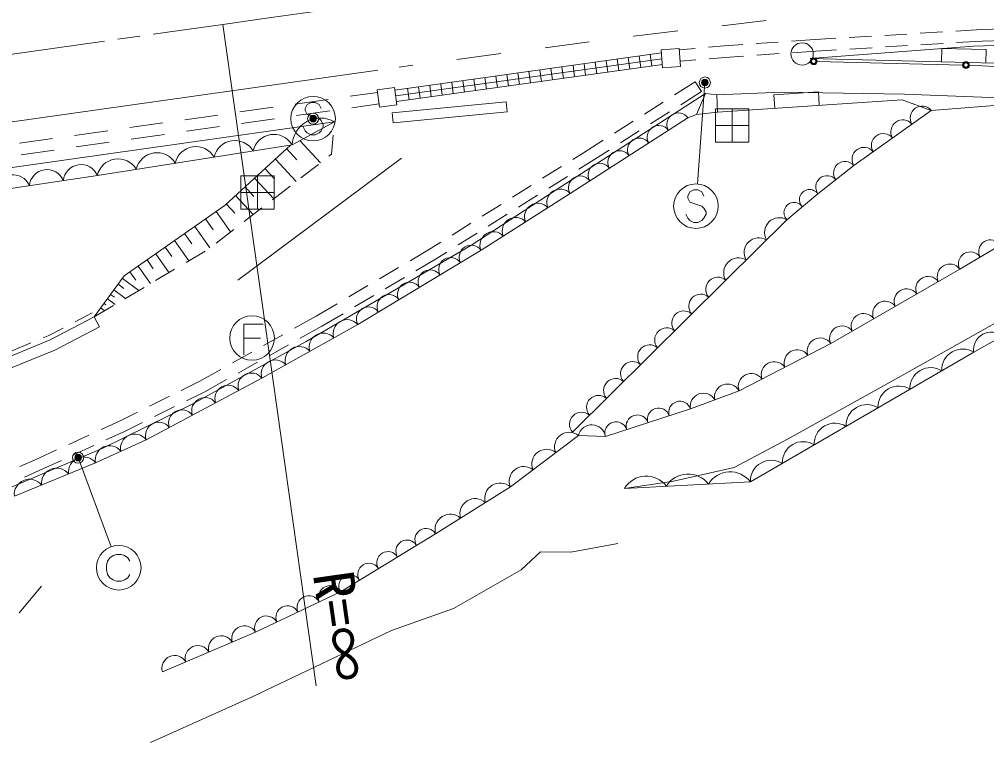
# Model space of a CAD drawing. Units: millimetres at full size, sheet at 1:1000; details may follow other scales. Extents: x 40000 to 680000, y 20000 to 380000.
# Drawn here: x 215700 to 259144, y 266980 to 299458 of the extents above; entities that cross this region are included whole.
import ezdxf
from ezdxf.enums import TextEntityAlignment as Align

# ---------------------------------------------------------------- set-up
doc = ezdxf.new("R2010")
doc.units = ezdxf.units.MM
doc.header["$LTSCALE"] = 1000
doc.header["$PDMODE"] = 32
doc.header["$PDSIZE"] = 500
doc.linetypes.add('CHAIN', pattern=[18.5, 12, -1.5, 3.5, -1.5])
for name, color, linetype, lineweight in [('M-BGD', 7, 'Continuous', 13), ('M-BMK', 2, 'Continuous', 13), ('M-BMK-ROW', 30, 'Continuous', 13), ('M-STR-HTXT', 7, 'Continuous', 13), ('M-STR-STRC', 7, 'Continuous', 13)]:
    doc.layers.add(name, color=color, linetype=linetype, lineweight=lineweight)
doc.styles.add('ＭＳ ゴシック', font='')
doc.styles.get('ＭＳ ゴシック').set_extended_font_data('MS Gothic')

msp = doc.modelspace()

# ---------------------------------------------------------------- linework, layer by layer
at = {"layer": 'M-BGD'}
for p, q in [((257163, 298896), (256165, 298836)), ((258920, 299002), (257762, 298932)), ((259897, 299034), (258920, 299002)), ((251214, 298537), (250384, 298479)), ((252372, 298607), (251214, 298537)), ((253969, 298703), (252971, 298643)), ((255566, 298800), (254568, 298740)), ((258944, 298483), (257791, 298413)), ((259916, 298515), (258944, 298483)), ((246047, 298155), (245334, 298094)), ((247358, 298268), (246645, 298206)), ((248189, 298326), (247358, 298268)), ((249785, 298437), (248787, 298367)), ((252401, 298088), (251248, 298018)), ((253998, 298184), (253000, 298124)), ((255595, 298281), (254597, 298220)), ((257193, 298377), (256194, 298317)), ((257124, 298155), (257109, 297555)), ((259124, 298104), (257124, 298155)), ((259108, 297504), (259124, 298104)), ((232570, 296283), (244543, 297949)), ((232605, 296025), (244562, 297689)), ((242053, 297602), (242124, 297087)), ((242548, 297671), (242620, 297156)), ((243043, 297740), (243115, 297225)), ((243539, 297809), (243610, 297294)), ((244034, 297878), (244105, 297363)), ((246087, 297637), (245373, 297575)), ((247398, 297749), (246684, 297688)), ((248226, 297807), (247398, 297749)), ((249822, 297919), (248825, 297849)), ((251248, 298018), (250421, 297960)), ((232640, 295768), (244581, 297429)), ((239081, 297189), (239153, 296674)), ((239577, 297258), (239648, 296743)), ((240072, 297327), (240144, 296812)), ((240567, 297396), (240639, 296881)), ((241062, 297464), (241134, 296949)), ((241558, 297533), (241629, 297018)), ((236110, 296775), (236182, 296260)), ((236605, 296844), (236677, 296329)), ((237101, 296913), (237172, 296398)), ((237596, 296982), (237667, 296467)), ((238091, 297051), (238163, 296536)), ((238586, 297120), (238658, 296605)), ((233139, 296362), (233210, 295847)), ((233634, 296431), (233706, 295916)), ((234129, 296500), (234201, 295985)), ((234624, 296569), (234696, 296054)), ((235120, 296638), (235191, 296122)), ((235615, 296706), (235687, 296191)), ((245126, 296062), (246055, 296650)), ((246055, 296650), (246333, 296211)), ((228084, 295650), (229569, 295861)), ((230559, 296002), (231788, 296177)), ((245404, 295623), (246333, 296211)), ((246110, 295192), (246514, 296125)), ((247060, 295293), (247019, 296073)), ((251588, 296196), (249593, 296063)), ((249593, 296063), (249632, 295465)), ((251628, 295598), (251588, 296196)), ((225609, 295299), (227094, 295510)), ((230629, 295487), (231858, 295661)), ((243775, 295206), (244619, 295741)), ((223134, 294947), (224619, 295158)), ((225678, 294784), (227163, 294994)), ((228153, 295135), (229639, 295346)), ((244052, 294767), (244897, 295302)), ((247060, 295293), (246110, 295192)), ((220658, 294596), (222143, 294807)), ((223203, 294432), (224688, 294643)), ((229849, 294849), (229850, 294859)), ((242423, 294350), (243268, 294885)), ((268861, 294753), (257938, 288241)), ((218183, 294244), (219668, 294455)), ((220728, 294080), (222213, 294291)), ((229726, 293406), (229798, 294251)), ((242701, 293910), (243545, 294445)), ((215708, 293893), (217193, 294104)), ((218253, 293729), (219738, 293940)), ((228300, 294018), (229221, 293017)), ((240987, 293441), (241916, 294029)), ((215778, 293377), (217263, 293588)), ((227704, 293652), (228169, 293146)), ((229606, 293313), (229726, 293406)), ((240556, 293170), (240987, 293441)), ((241264, 293001), (242194, 293589)), ((227198, 293186), (228129, 292175)), ((228338, 292337), (229131, 292947)), ((239200, 292320), (240047, 292851)), ((240829, 292728), (241264, 293001)), ((226733, 292759), (227161, 292294)), ((239474, 291878), (240321, 292409)), ((226268, 292331), (227124, 291401)), ((227071, 291361), (227863, 291971)), ((237845, 291470), (238692, 292001)), ((225414, 291544), (226200, 290690)), ((225841, 291938), (226234, 291510)), ((238119, 291028), (238966, 291559)), ((225000, 291163), (225381, 290750)), ((236489, 290619), (237337, 291151)), ((224545, 290833), (225190, 289912)), ((225803, 290384), (226596, 290994)), ((236763, 290177), (237610, 290709)), ((224062, 290495), (224400, 290013)), ((235134, 289769), (235981, 290301)), ((223125, 289839), (223443, 289385)), ((223579, 290157), (224256, 289192)), ((224536, 289408), (225328, 290018)), ((235408, 289327), (236255, 289858)), ((222671, 289521), (223307, 288612)), ((234194, 289180), (234626, 289450)), ((221826, 288930), (222418, 288086)), ((222249, 289226), (222544, 288803)), ((223192, 288544), (224052, 289054)), ((233248, 288621), (234194, 289180)), ((234465, 288735), (234900, 289008)), ((221434, 288655), (221709, 288263)), ((233512, 288173), (234465, 288735)), ((220668, 288119), (220930, 287745)), ((221042, 288381), (221591, 287597)), ((221815, 287729), (222676, 288239)), ((231870, 287808), (232731, 288316)), ((220327, 287824), (221063, 287284)), ((232134, 287360), (232996, 287868)), ((219949, 287308), (220465, 286930)), ((220138, 287566), (220396, 287377)), ((220438, 286914), (221299, 287423)), ((230492, 286994), (231353, 287503)), ((219653, 286905), (219997, 286653)), ((219801, 287106), (219973, 286980)), ((230756, 286547), (231618, 287055)), ((219062, 286099), (219922, 286608)), ((219357, 286502), (219529, 286376)), ((219505, 286703), (219591, 286640)), ((229028, 286130), (229975, 286689)), ((218205, 285876), (218969, 286276)), ((219293, 285656), (219062, 286099)), ((228064, 285591), (229028, 286130)), ((229287, 285680), (230240, 286242)), ((216994, 285243), (217673, 285598)), ((217289, 284608), (219293, 285656)), ((226654, 285772), (225779, 285772)), ((225779, 285772), (225779, 284397)), ((228315, 285136), (229287, 285680)), ((216777, 285155), (216994, 285243)), ((225779, 285147), (226529, 285147)), ((226668, 284810), (227540, 285298)), ((214722, 283558), (217289, 284608)), ((215296, 284549), (216222, 284928)), ((226918, 284355), (227791, 284843)), ((225271, 284029), (226144, 284517)), ((223783, 283197), (224747, 283736)), ((225522, 283574), (226395, 284062)), ((224026, 282737), (224998, 283281)), ((222975, 282797), (223783, 283197)), ((221541, 282088), (222437, 282531)), ((223208, 282333), (224026, 282737)), ((221774, 281623), (222670, 282067)), ((220195, 281422), (221003, 281822)), ((219370, 281043), (220195, 281422)), ((220419, 280953), (221236, 281357)), ((217916, 280374), (218825, 280792)), ((219590, 280572), (220419, 280953)), ((218136, 279903), (219045, 280321)), ((216547, 279744), (217371, 280123)), ((215728, 279374), (216547, 279744)), ((216762, 279270), (217591, 279652)), ((215939, 278898), (216762, 279270)), ((215693, 272804), (216693, 274004))]:
    msp.add_line(p, q, dxfattribs=at)
for points in [[(251217, 297704), (258550, 298257), (265502, 298467), (270203, 298506), (278240, 298288), (284509, 297786), (289706, 297257), (293605, 296752), (300256, 295559)], [(270089, 296866), (260671, 297464), (251217, 297704)], [(215194, 278391), (219416, 280182), (223469, 282178), (228576, 284997), (232829, 287457), (235978, 289310), (239760, 291768), (246514, 296125), (247019, 296073), (249951, 296195), (255458, 296094), (262768, 295810)], [(262768, 295810), (260062, 295634), (256659, 295367), (255351, 295846), (247060, 295293)], [(246110, 295192), (245730, 295038), (240437, 291640), (236435, 289088), (230899, 285762), (226593, 283343), (221393, 280584), (219126, 279544), (215478, 278044)], [(256659, 295367), (253177, 292895), (251567, 291616)], [(229850, 294859), (188510, 289001), (188599, 288633)], [(229850, 294859), (227946, 293826), (219204, 292453), (206989, 290615), (205198, 290942), (200910, 290386), (188599, 288633)], [(227882, 293816), (224948, 291115), (220413, 287940), (219062, 286099)], [(254945, 283238), (262368, 287419), (270675, 292110), (271704, 292455), (272664, 292410), (274136, 291960), (275566, 291051), (277220, 289750)], [(251567, 291616), (250177, 290457), (247423, 287747), (240540, 280924)], [(280660, 275520), (280859, 279227), (279974, 283240), (279155, 284597), (277826, 288001), (275883, 289966), (273992, 291340), (271674, 291890), (258561, 284511), (248535, 278688), (242879, 278398)], [(257938, 288241), (252140, 284907), (248022, 282778), (245842, 281965), (242022, 280733), (240809, 280774), (237755, 278462), (234395, 276360), (230122, 273754), (226304, 271941), (222126, 270165)], [(204808, 280613), (211192, 282799), (214541, 284025), (217078, 285062), (219062, 286099)], [(254945, 283238), (250223, 280615), (247803, 279330), (245081, 278725), (242879, 278398)], [(242574, 275928), (240463, 275533), (239104, 275551), (238237, 274743), (235206, 273010), (232414, 272018), (226131, 269021), (221593, 266980)]]:
    msp.add_lwpolyline(points, dxfattribs=at)
for points in [[(244592, 297288), (244532, 298088), (245330, 298148), (245389, 297348)], [(231772, 296295), (232554, 296401), (232661, 295618), (231879, 295511)]]:
    msp.add_lwpolyline(points, close=True, dxfattribs=at)
for centre, radius in [((250856, 297906), 500), ((226154, 285147), 1000)]:
    msp.add_circle(centre, radius, dxfattribs=at)
for centre, radius, start, end in [((256244, 295030), 535, 39.1195, 211.6135), ((229222, 293747), 1278, 60.5247, 176.4656), ((245302, 294734), 525, 35.4008, 209.9921), ((244420, 294168), 525, 35.4008, 209.9921), ((255374, 294412), 535, 39.1195, 211.6135), ((227127, 293340), 953, 30.6523, 167.204), ((243538, 293601), 525, 35.4008, 209.9921), ((254503, 293794), 535, 39.1195, 211.6135), ((223630, 292791), 953, 30.6523, 167.204), ((225379, 293066), 953, 30.6523, 167.204), ((253632, 293176), 535, 39.1195, 211.6135), ((221882, 292516), 953, 30.6523, 167.204), ((242656, 293035), 525, 35.4008, 209.9921), ((218470, 292143), 797, 22.8484, 174.2601), ((220133, 292242), 953, 30.6523, 167.204), ((241773, 292469), 525, 35.4008, 209.9921), ((252783, 292564), 514, 40.072, 216.8764), ((215416, 291684), 797, 22.8484, 174.2601), ((216943, 291914), 797, 22.8484, 174.2601), ((240891, 291902), 525, 35.4008, 209.9921), ((251978, 291924), 514, 40.072, 216.8764), ((239991, 291235), 602, 42.2707, 202.7811), ((251190, 291361), 454, 34.0727, 225.5658), ((238991, 290597), 602, 42.2707, 202.7811), ((250495, 290782), 454, 34.0727, 225.5658), ((237991, 289959), 602, 42.2707, 202.7811), ((249834, 289888), 665, 58.884, 210.1937), ((236990, 289321), 602, 42.2707, 202.7811), ((248916, 288985), 665, 58.884, 210.1937), ((259319, 289029), 531, 34.1251, 207.4764), ((235995, 288777), 540, 35.2184, 206.7812), ((258409, 288486), 531, 34.1251, 207.4764), ((235072, 288223), 540, 35.2184, 206.7812), ((247998, 288082), 665, 58.884, 210.1937), ((257485, 287911), 561, 36.109, 203.6922), ((234149, 287668), 540, 35.2184, 206.7812), ((233226, 287114), 540, 35.2184, 206.7812), ((247069, 287340), 540, 48.9905, 220.5068), ((256519, 287355), 561, 36.109, 203.6922), ((255552, 286800), 561, 36.109, 203.6922), ((232304, 286559), 540, 35.2184, 206.7812), ((246304, 286582), 540, 48.9905, 220.5068), ((254586, 286244), 561, 36.109, 203.6922), ((231381, 286005), 540, 35.2184, 206.7812), ((245539, 285824), 540, 48.9905, 220.5068), ((230425, 285345), 631, 41.3191, 197.329), ((253620, 285688), 561, 36.109, 203.6922), ((244775, 285065), 540, 48.9905, 220.5068), ((252653, 285133), 561, 36.109, 203.6922), ((229349, 284740), 631, 41.3191, 197.329), ((251665, 284565), 586, 35.7674, 198.9245), ((259371, 284604), 816, 52.1517, 186.5827), ((228272, 284136), 631, 41.3191, 197.329), ((244010, 284307), 540, 48.9905, 220.5068), ((250635, 284033), 586, 35.7674, 198.9245), ((258063, 283718), 936, 57.9061, 182.3933), ((227195, 283531), 631, 41.3191, 197.329), ((243245, 283549), 540, 48.9905, 220.5068), ((249606, 283500), 586, 35.7674, 198.9245), ((256631, 282886), 936, 57.9061, 182.3933), ((226118, 282982), 596, 37.2642, 198.6471), ((242480, 282791), 540, 48.9905, 220.5068), ((248576, 282968), 586, 35.7674, 198.9245), ((225078, 282430), 596, 37.2642, 198.6471), ((247508, 282492), 588, 29.0904, 191.7991), ((255199, 282054), 936, 57.9061, 182.3933), ((224038, 281878), 596, 37.2642, 198.6471), ((241715, 282033), 540, 48.9905, 220.5068), ((246418, 282085), 588, 29.0904, 191.7991), ((244410, 281501), 502, 18.0697, 197.6847), ((245365, 281809), 502, 18.0697, 197.6847), ((253767, 281222), 936, 57.9061, 182.3933), ((222999, 281326), 596, 37.2642, 198.6471), ((240950, 281275), 540, 48.9905, 220.5068), ((243455, 281193), 502, 18.0697, 197.6847), ((221959, 280774), 596, 37.2642, 198.6471), ((241412, 280636), 618, 9.0699, 167.0385), ((242500, 280885), 502, 18.0697, 197.6847), ((252334, 280390), 936, 57.9061, 182.3933), ((220884, 280197), 639, 37.1824, 192.0726), ((240395, 280263), 658, 50.9892, 203.2595), ((219751, 279678), 639, 37.1824, 192.0726), ((250902, 279559), 936, 57.9061, 182.3933), ((218587, 279126), 682, 37.8434, 186.8605), ((239377, 279493), 658, 50.9892, 203.2595), ((238359, 278722), 658, 50.9892, 203.2595), ((249470, 278727), 936, 57.9061, 182.3933), ((217371, 278625), 682, 37.8434, 186.8605), ((243855, 277807), 1141, 37.1035, 148.7539), ((245740, 277903), 1141, 37.1035, 148.7539), ((247625, 277999), 1141, 37.1035, 148.7539), ((216155, 278125), 682, 37.8434, 186.8605), ((237294, 277954), 686, 47.7814, 196.2789), ((236174, 277253), 686, 47.7814, 196.2789), ((235054, 276553), 686, 47.7814, 196.2789), ((233968, 276099), 501, 31.4417, 211.3125), ((233114, 275578), 501, 31.4417, 211.3125), ((232259, 275057), 501, 31.4417, 211.3125), ((231404, 274535), 501, 31.4417, 211.3125), ((230549, 274014), 501, 31.4417, 211.3125), ((229657, 273501), 529, 28.5576, 202.2536), ((228703, 273048), 529, 28.5576, 202.2536), ((227748, 272595), 529, 28.5576, 202.2536), ((226794, 272141), 529, 28.5576, 202.2536), ((225810, 271653), 572, 30.2679, 195.8013), ((224766, 271208), 572, 30.2679, 195.8013), ((223721, 270764), 572, 30.2679, 195.8013), ((222677, 270320), 572, 30.2679, 195.8013)]:
    msp.add_arc(centre, radius, start, end, dxfattribs=at)
at = {"layer": 'M-BMK'}
for p, q in [((221708, 298787), (224837, 299229)), ((213588, 297639), (219529, 298479)), ((220123, 298563), (221113, 298703))]:
    msp.add_line(p, q, dxfattribs=at)
at = {"layer": 'M-BMK', "linetype": 'CHAIN'}
msp.add_lwpolyline([(224837, 299229), (227006, 299535), (229176, 299841), (231345, 300143), (233515, 300442), (235686, 300735), (237858, 301021), (240031, 301300), (242205, 301569), (244381, 301828), (246557, 302075), (248735, 302308), (250915, 302527), (253096, 302729), (255279, 302915), (257464, 303081), (259649, 303228)], dxfattribs=at)
at = {"layer": 'M-BMK-ROW'}
for p, q in [((246964, 293944), (246964, 295444)), ((246964, 295444), (248464, 295444)), ((247714, 295444), (247714, 293944)), ((248464, 295444), (248464, 293944)), ((246964, 294694), (248464, 294694)), ((248464, 293944), (246964, 293944)), ((225645, 290934), (225645, 292434)), ((225645, 292434), (227145, 292434)), ((226395, 292434), (226395, 290934)), ((227145, 292434), (227145, 290934)), ((225645, 291684), (227145, 291684)), ((227145, 290934), (225645, 290934))]:
    msp.add_line(p, q, dxfattribs=at)
at = {"layer": 'M-STR-HTXT'}
for p, q in [((224837, 299229), (229037, 269524)), ((246488, 296622), (246158, 292066)), ((218340, 279779), (219821, 275768))]:
    msp.add_line(p, q, dxfattribs=at)
for centre, radius in [((246488, 296622), 150), ((246488, 296622), 120), ((246488, 296622), 90), ((246488, 296622), 60), ((246488, 296622), 30), ((246488, 296622), 20), ((228895, 295001), 150), ((228895, 295001), 120), ((228895, 295001), 90), ((228895, 295001), 60), ((228895, 295001), 30), ((228895, 295001), 20), ((218340, 279779), 150), ((218340, 279779), 120), ((218340, 279779), 90), ((218340, 279779), 60), ((218340, 279779), 30), ((218340, 279779), 20)]:
    msp.add_circle(centre, radius, dxfattribs=at)
for p in [(246488, 296622), (228895, 295001), (218340, 279779)]:
    msp.add_point(p, dxfattribs=at)
at = {"layer": 'M-STR-STRC'}
for p, q in [((249239, 299405), (247253, 299170)), ((245267, 298936), (243304, 298703)), ((243304, 298703), (243281, 298700)), ((241298, 298441), (239315, 298182)), ((237332, 297923), (235349, 297659)), ((233366, 297396), (232758, 297315)), ((258066, 297408), (251526, 297570)), ((263925, 297103), (258366, 297397)), ((228622, 295637), (228531, 295455)), ((228531, 295455), (228531, 295364)), ((228804, 295728), (228622, 295637)), ((228985, 295728), (228804, 295728)), ((229167, 295637), (228985, 295728)), ((229258, 295455), (229167, 295637)), ((232446, 295259), (237562, 295752)), ((237562, 295752), (237605, 295304)), ((228531, 295364), (228622, 295183)), ((228622, 295183), (229167, 295001)), ((229167, 295001), (229258, 294910)), ((232446, 295259), (232489, 294811)), ((232489, 294811), (237605, 295304)), ((228531, 294455), (228440, 294637)), ((229258, 294910), (229349, 294728)), ((229349, 294637), (229258, 294455)), ((229349, 294728), (229349, 294637)), ((228622, 294364), (228531, 294455)), ((228804, 294273), (228622, 294364)), ((228985, 294273), (228804, 294273)), ((229167, 294364), (228985, 294273)), ((229258, 294455), (229167, 294364)), ((232861, 293227), (225511, 287744)), ((245813, 291706), (245722, 291524)), ((245722, 291524), (245722, 291433)), ((245995, 291797), (245813, 291706)), ((246177, 291797), (245995, 291797)), ((246358, 291706), (246177, 291797)), ((246449, 291524), (246358, 291706)), ((245722, 291433), (245813, 291251)), ((245813, 291251), (246358, 291070)), ((245722, 290524), (245631, 290706)), ((246358, 291070), (246449, 290979)), ((246449, 290979), (246540, 290797)), ((246540, 290706), (246449, 290524)), ((246540, 290797), (246540, 290706)), ((245813, 290433), (245722, 290524)), ((245995, 290342), (245813, 290433)), ((246177, 290342), (245995, 290342)), ((246358, 290433), (246177, 290342)), ((246449, 290524), (246358, 290433)), ((220066, 275434), (219916, 275384)), ((220266, 275434), (220066, 275434)), ((220416, 275384), (220266, 275434)), ((219666, 275134), (219616, 274934)), ((219766, 275284), (219666, 275134)), ((219916, 275384), (219766, 275284)), ((220566, 275284), (220416, 275384)), ((220666, 275134), (220566, 275284)), ((219616, 274934), (219616, 274734)), ((219616, 274734), (219666, 274534)), ((219666, 274534), (219766, 274384)), ((219766, 274384), (219916, 274284)), ((219916, 274284), (220066, 274234)), ((220066, 274234), (220266, 274234)), ((220266, 274234), (220416, 274284)), ((220416, 274284), (220566, 274384)), ((220566, 274384), (220666, 274534))]:
    msp.add_line(p, q, dxfattribs=at)
msp.add_lwpolyline([(231796, 297175), (140364, 284258), (139425, 284111), (138582, 283735), (137824, 283219), (137319, 282766)], dxfattribs=at)
for centre, radius in [((251377, 297574), 150), ((251377, 297574), 120), ((251377, 297574), 100), ((258216, 297405), 150), ((258216, 297405), 120), ((258216, 297405), 100), ((228895, 295001), 1000), ((246086, 291070), 1000), ((220166, 274834), 1000)]:
    msp.add_circle(centre, radius, dxfattribs=at)

# ---------------------------------------------------------------- texts
at = {"layer": 'M-STR-HTXT', "style": 'ＭＳ ゴシック'}
msp.add_text('R=∞', height=1833, rotation=278.048, dxfattribs=at).set_placement((229037, 269524), align=Align.BOTTOM_RIGHT)

doc.saveas('drawing.dxf')
